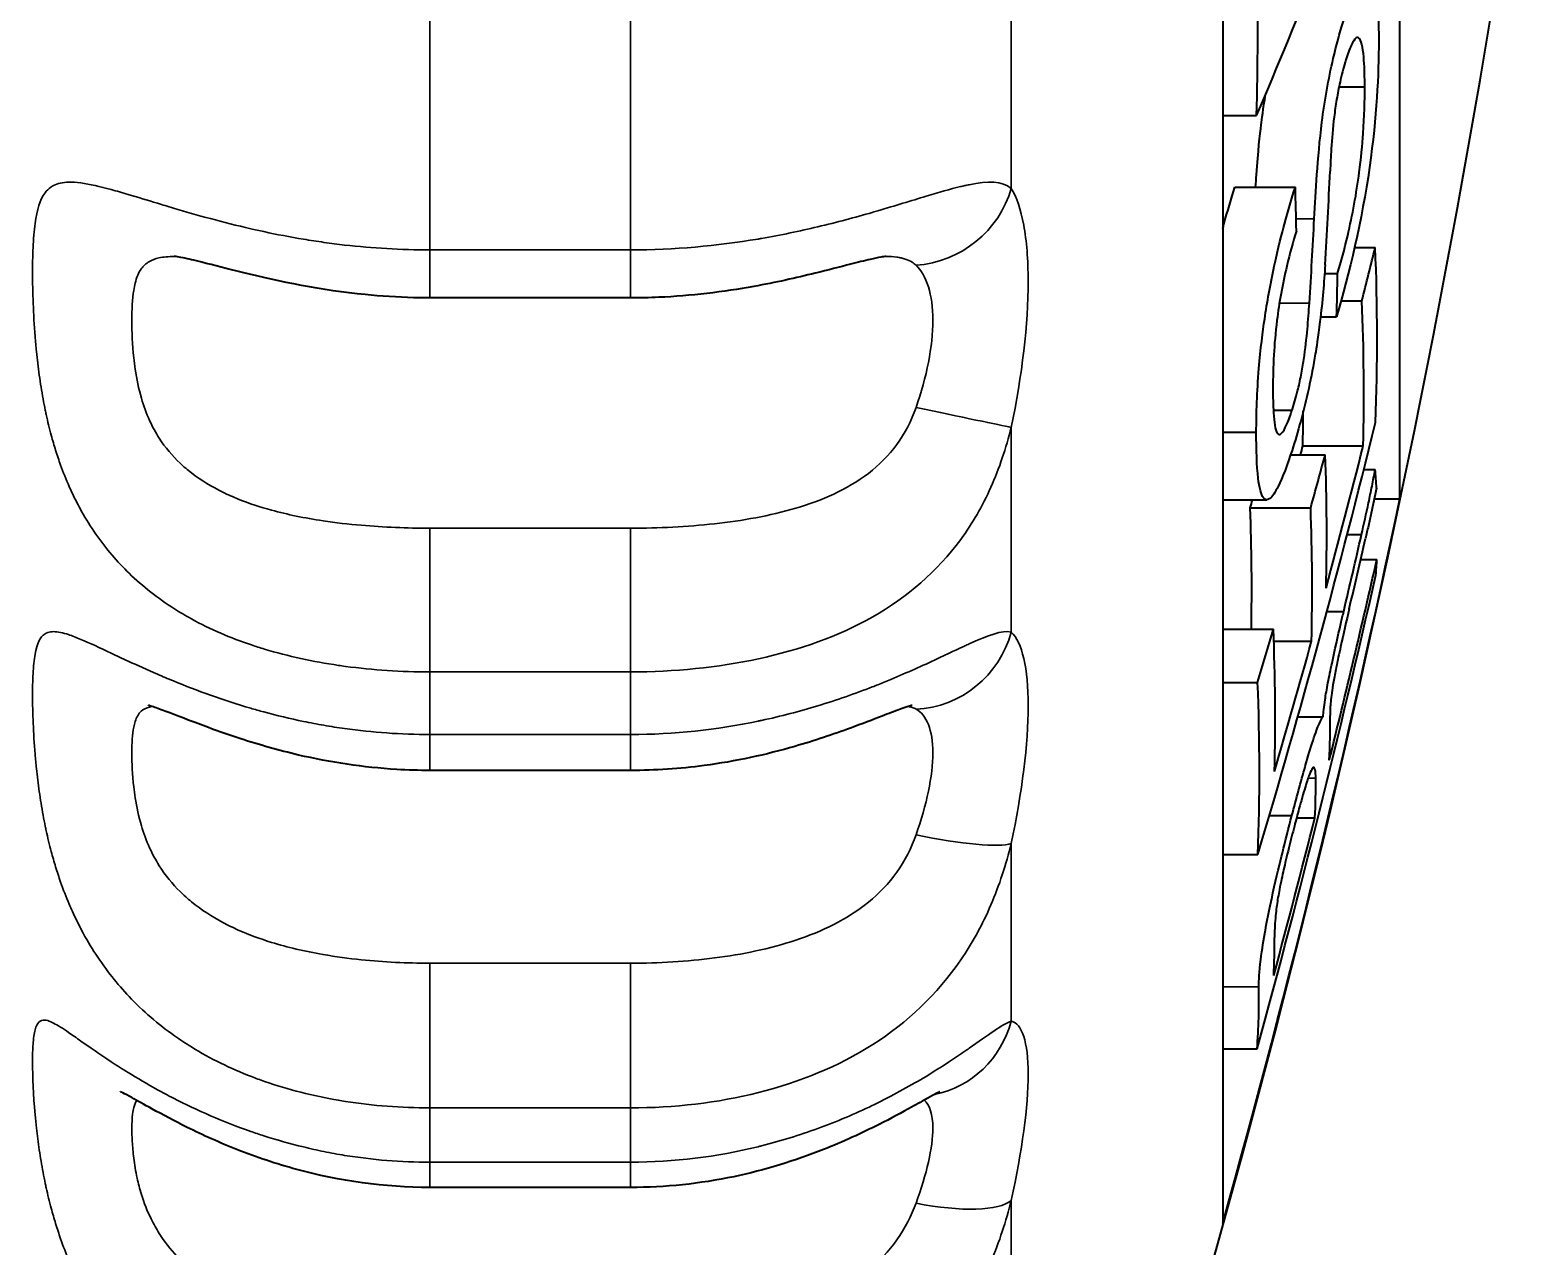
# Model space of a CAD drawing. Header units: millimetres. Extents: x 0 to 3364, y 0 to 2376.
# Drawn here: x 700.01 to 707.39, y 1271.3 to 1277.34 of the extents above; entities that cross this region are included whole.
import ezdxf

# ---------------------------------------------------------------- set-up
doc = ezdxf.new("R2010")
doc.units = ezdxf.units.MM
doc.header["$LTSCALE"] = 4
doc.layers.add('가시적인 것(ISO)', color=3, linetype='Continuous', lineweight=40, true_color=0x00ff00)
doc.layers.add('가시적인 좁은 것(ISO)', color=3, linetype='Continuous', lineweight=35, true_color=0x00ff00)

msp = doc.modelspace()

# ---------------------------------------------------------------- linework, layer by layer
at = {"layer": '가시적인 것(ISO)'}
for p, q in [((706.8087, 1275.0083), (706.8087, 1283.5346)), ((705.929, 1282.561), (705.929, 1271.4112)), ((706.5063, 1277.0527), (706.6342, 1277.0527)), ((705.929, 1276.911), (706.0976, 1276.911)), ((705.9897, 1276.555), (706.2897, 1276.555)), ((703.9485, 1276.3649), (703.9485, 1276.365)), ((706.5836, 1276.2553), (706.6862, 1276.2553)), ((706.4346, 1276.1269), (706.4996, 1276.1269)), ((702.9899, 1276.005), (701.9938, 1276.005)), ((706.5171, 1275.9911), (706.6201, 1275.9911)), ((706.4147, 1275.9107), (706.494, 1275.9107)), ((706.1805, 1275.4483), (706.2733, 1275.4483)), ((705.929, 1275.3388), (706.0957, 1275.3388)), ((706.2663, 1275.2271), (706.438, 1275.2271)), ((706.3265, 1275.2702), (706.6265, 1275.2702)), ((706.6298, 1275.1537), (706.686, 1275.1537)), ((705.929, 1275.0031), (706.1477, 1275.0031)), ((706.6818, 1275.0083), (706.8087, 1275.0083)), ((706.0659, 1274.9629), (706.3659, 1274.9629)), ((706.5469, 1274.8302), (706.618, 1274.8302)), ((706.6141, 1274.7072), (706.6944, 1274.7072)), ((706.4462, 1274.4493), (706.5297, 1274.4493)), ((705.929, 1274.3612), (706.1807, 1274.3612)), ((703.9485, 1274.3088), (703.9485, 1274.3089)), ((706.1829, 1274.301), (706.37, 1274.301)), ((705.929, 1274.0966), (706.1026, 1274.0966)), ((703.9485, 1273.9898), (703.9485, 1273.9899)), ((706.302, 1273.926), (706.4273, 1273.926)), ((702.9899, 1273.6599), (701.9938, 1273.6599)), ((706.1609, 1273.4357), (706.2722, 1273.4357)), ((706.296, 1273.4256), (706.3869, 1273.4256)), ((705.929, 1273.2432), (706.1039, 1273.2432)), ((705.929, 1272.2786), (706.0998, 1272.2786)), ((702.9899, 1271.5902), (701.9938, 1271.5902))]:
    msp.add_line(p, q, dxfattribs=at)
for centre, radius, start, end in [((687.9246, 1286.6988), 12.5, 270, 90), ((651.1246, 1286.6988), 56.9, 341.03715, 351.40872)]:
    msp.add_arc(centre, radius, start, end, dxfattribs=at)
for centre, major_axis, ratio, start_param, end_param in [((651.4246, 1277.6219), (54.6805, 0), 0.783768, 6.266596, 6.301246), ((651.4246, 1285.9876), (56.5927, 0), 0.621036, 6.021973, 6.066039), ((651.4246, 1278.0353), (55.0692, 0), 0.748953, 6.237943, 6.249201), ((651.4246, 1275.9347), (54.8739, 0), 0.630731, 0.011674, 0.017924), ((651.4246, 1277.9844), (54.9985, 0), 0.758355, 6.235093, 6.245142), ((651.4246, 1287.1553), (56.5908, 0), 0.893918, 6.060663, 6.066015), ((651.4246, 1275.7972), (55.271, 0), 0.447904, 6.266626, 6.301693), ((651.4246, 1276.5878), (55.0799, 0), 0.630731, 6.263692, 6.269918), ((651.4246, 1275.5327), (55.205, 0), 0.447865, 6.272568, 6.301726), ((651.1246, 1275.5327), (55.205, 0), 0.447865, 6.272568, 6.279598), ((651.4246, 1286.2891), (56.5926, 0), 0.894098, 6.022412, 6.066028), ((651.1246, 1286.4361), (56.597, 0), 0.894091, 6.059823, 6.060695), ((651.4246, 1287.0963), (56.5931, 0), 0.893918, 6.040984, 6.046361), ((651.4246, 1274.8264), (55.0207, 0), 0.44768, 6.272583, 6.299452), ((651.4246, 1286.4361), (56.597, 0), 0.894091, 6.04639, 6.060695), ((651.4246, 1274.8707), (55.2741, 0), 0.238342, 0.014477, 0.021487), ((651.1246, 1286.6988), (56.9, 0), 0.999188, 6.010942, 6.076084), ((651.1246, 1287.0963), (56.5931, 0), 0.893918, 6.040984, 6.041803), ((651.1246, 1274.5621), (54.9485, 0), 0.44768, 6.275016, 6.299477), ((651.4246, 1274.5621), (54.9485, 0), 0.44768, 6.272572, 6.299477), ((651.4246, 1287.0321), (56.5687, 0), 0.984203, 6.055212, 6.062229), ((651.4246, 1286.9647), (56.582, 0), 0.982498, 6.056355, 6.062783), ((651.4246, 1286.534), (56.5958, 0), 0.971036, 6.047674, 6.066287), ((651.4246, 1274.8709), (55.274, 0), 0.238633, 6.264801, 6.270773), ((651.4246, 1286.4554), (56.5908, 0), 0.971056, 6.022253, 6.066268), ((651.4246, 1287.1488), (56.591, 0), 0.894607, 6.022428, 6.027833), ((651.4246, 1273.9175), (54.765, 0), 0.447886, 6.272481, 6.301273), ((651.4246, 1286.4355), (56.5969, 0), 0.894044, 6.02784, 6.041015), ((651.4246, 1273.6533), (54.6869, 0), 0.447922, 6.266442, 6.301282), ((651.4246, 1273.874), (55.0377, 0), 0.238637, 6.270724, 6.287652), ((651.4246, 1273.5893), (54.9665, 0), 0.238652, 6.270706, 6.285644), ((651.4246, 1286.5349), (56.5958, 0), 0.971097, 6.027633, 6.042338), ((651.4246, 1272.8063), (54.7621, 0), 0.238768, 6.270629, 6.285066), ((651.4246, 1272.5209), (54.6846, 0), 0.238619, 6.264617, 6.288183)]:
    msp.add_ellipse(centre, major_axis=major_axis, ratio=ratio, start_param=start_param, end_param=end_param, dxfattribs=at)
for points, knots in [([(706.5264, 1277.3741), (706.5486, 1277.4458), (706.5714, 1277.5129), (706.5921, 1277.5569), (706.6069, 1277.5884), (706.6208, 1277.6092), (706.6328, 1277.6181), (706.6447, 1277.6269), (706.6551, 1277.6251), (706.6637, 1277.6147), (706.6773, 1277.5981), (706.6868, 1277.5603), (706.693, 1277.511), (706.7006, 1277.4493), (706.7031, 1277.3681), (706.7037, 1277.2827)], [0, 0, 0, 0, 0.202413, 0.202413, 0.202413, 0.345831, 0.345831, 0.345831, 0.487984, 0.487984, 0.487984, 0.715976, 0.715976, 0.715976, 1, 1, 1, 1]), ([(706.3833, 1276.398), (706.3871, 1276.4689), (706.3912, 1276.5413), (706.3967, 1276.6174), (706.4026, 1276.6982), (706.4101, 1276.7851), (706.4216, 1276.8776), (706.4279, 1276.9286), (706.436, 1276.9828), (706.4454, 1277.036), (706.4549, 1277.0893), (706.4661, 1277.1429), (706.4777, 1277.1925), (706.4932, 1277.2585), (706.51, 1277.3189), (706.5264, 1277.3741)], [0, 0, 0, 0, 0.248046, 0.248046, 0.248046, 0.512454, 0.512454, 0.512454, 0.658169, 0.658169, 0.658169, 0.804636, 0.804636, 0.804636, 1, 1, 1, 1]), ([(706.7037, 1277.2827), (706.7029, 1277.1098), (706.6944, 1276.9102), (706.6206, 1276.3939), (706.5567, 1276.1215), (706.494, 1275.9107)], [0, 0, 0, 0, 0.5, 0.5, 1, 1, 1, 1]), ([(706.6342, 1277.0527), (706.6339, 1277.0991), (706.6331, 1277.1444), (706.6303, 1277.1826), (706.6268, 1277.2319), (706.6205, 1277.2744), (706.6089, 1277.2904), (706.6039, 1277.2973), (706.5981, 1277.3004), (706.5909, 1277.2952), (706.5837, 1277.2899), (706.5752, 1277.277), (706.5663, 1277.2571), (706.5581, 1277.2391), (706.5493, 1277.2137), (706.5406, 1277.186), (706.5394, 1277.1822), (706.5382, 1277.1784), (706.537, 1277.1746)], [0, 0, 0, 0, 0.250502, 0.250502, 0.250502, 0.576459, 0.576459, 0.576459, 0.715564, 0.715564, 0.715564, 0.855572, 0.855572, 0.855572, 0.98262, 0.98262, 0.98262, 1, 1, 1, 1]), ([(706.537, 1277.1746), (706.5283, 1277.1449), (706.5193, 1277.1122), (706.5113, 1277.0761), (706.5051, 1277.0484), (706.4994, 1277.0188), (706.4945, 1276.9897), (706.4895, 1276.9606), (706.4855, 1276.9314), (706.4822, 1276.9039), (706.4755, 1276.8469), (706.4712, 1276.7941), (706.468, 1276.745), (706.4656, 1276.7066), (706.4637, 1276.6698), (706.462, 1276.6339)], [0, 0, 0, 0, 0.18745, 0.18745, 0.18745, 0.330069, 0.330069, 0.330069, 0.472985, 0.472985, 0.472985, 0.769294, 0.769294, 0.769294, 1, 1, 1, 1]), ([(706.4996, 1276.1269), (706.5165, 1276.1848), (706.5336, 1276.2468), (706.5494, 1276.3146), (706.5611, 1276.3646), (706.5723, 1276.418), (706.582, 1276.4709), (706.5917, 1276.524), (706.6, 1276.5777), (706.6066, 1276.6279), (706.6157, 1276.6975), (706.6219, 1276.7624), (706.6261, 1276.8215), (706.6323, 1276.9079), (706.634, 1276.9829), (706.6342, 1277.0527)], [0, 0, 0, 0, 0.200766, 0.200766, 0.200766, 0.348127, 0.348127, 0.348127, 0.495668, 0.495668, 0.495668, 0.700597, 0.700597, 0.700597, 1, 1, 1, 1]), ([(706.0925, 1276.555), (706.0938, 1276.5753), (706.0952, 1276.5958), (706.1051, 1276.7328), (706.1138, 1276.8135), (706.1229, 1276.8882), (706.1299, 1276.9447), (706.1416, 1277.0139)], [-0.0786533, -0.0786533, -0.0786533, -0.0786533, -0.0737364, -0.0737364, -0.04635916, -0.04635916, -0.03371939, -0.03371939, -0.03371939, -0.03371939]), ([(705.929, 1276.3476), (705.9313, 1276.3563), (705.9334, 1276.3642), (705.953, 1276.4368), (705.9715, 1276.4972), (705.9897, 1276.555)], [-0.02475638, -0.02475638, -0.02475638, -0.02475638, -0.0223738, -0.0223738, 0, 0, 0, 0]), ([(706.0957, 1275.3388), (706.0962, 1275.4318), (706.0991, 1275.5354), (706.1172, 1275.7543), (706.1279, 1275.8364), (706.1496, 1275.9824), (706.165, 1276.0704), (706.2043, 1276.2537), (706.2238, 1276.3286), (706.253, 1276.4368), (706.2715, 1276.4972), (706.2897, 1276.555)], [-0.0776232, -0.0776232, -0.0776232, -0.0776232, -0.06336897, -0.06336897, -0.05152461, -0.05152461, -0.0368902, -0.0368902, -0.0223738, -0.0223738, 0, 0, 0, 0]), ([(706.2948, 1276.3387), (706.2786, 1276.2846), (706.262, 1276.2262), (706.2471, 1276.1632), (706.2367, 1276.1195), (706.2269, 1276.073), (706.2186, 1276.0274), (706.2104, 1275.9819), (706.2035, 1275.9362), (706.1982, 1275.8938), (706.1905, 1275.8317), (706.1857, 1275.7742), (706.1828, 1275.7225), (706.1794, 1275.6623), (706.1785, 1275.6086), (706.1782, 1275.5579)], [0, 0, 0, 0, 0.218417, 0.218417, 0.218417, 0.369537, 0.369537, 0.369537, 0.520714, 0.520714, 0.520714, 0.742556, 0.742556, 0.742556, 1, 1, 1, 1]), ([(701.9938, 1276.005), (701.967, 1276.005), (701.9401, 1276.0054), (701.8327, 1276.0082), (701.7521, 1276.0134), (701.46, 1276.0423), (701.2478, 1276.0854), (700.991, 1276.149), (700.921, 1276.1675), (700.8258, 1276.1912), (700.7935, 1276.1988), (700.7545, 1276.2067), (700.7425, 1276.2087), (700.7297, 1276.2106), (700.7263, 1276.2109), (700.725, 1276.211), (700.7249, 1276.211), (700.7249, 1276.211)], [0, 0, 0, 0, 0.0080557, 0.0080557, 0.0322622, 0.0322622, 0.0968869, 0.0968869, 0.1227237, 0.1227237, 0.1380632, 0.1380632, 0.1469367, 0.1469367, 0.153024, 0.153024, 0.154444, 0.154444, 0.154444, 0.154444]), ([(704.2592, 1276.211), (704.2592, 1276.211), (704.2579, 1276.2109), (704.2511, 1276.2102), (704.2427, 1276.209), (704.218, 1276.2045), (704.2, 1276.2008), (704.1509, 1276.1895), (704.1175, 1276.1812), (704.0283, 1276.1585), (703.9688, 1276.143), (703.8112, 1276.1043), (703.7079, 1276.081), (703.45, 1276.0343), (703.2899, 1276.015), (703.0832, 1276.0061), (703.0366, 1276.005), (702.9899, 1276.005)], [0.0051024, 0.0051024, 0.0051024, 0.0051024, 0.0093424, 0.0093424, 0.0174287, 0.0174287, 0.027829, 0.027829, 0.0422765, 0.0422765, 0.0639558, 0.0639558, 0.0974567, 0.0974567, 0.1456097, 0.1456097, 0.159603, 0.159603, 0.159603, 0.159603]), ([(706.4375, 1276.1699), (706.4318, 1276.0829), (706.4244, 1275.99), (706.4024, 1275.8102), (706.3932, 1275.7533), (706.3795, 1275.6703), (706.3684, 1275.6129), (706.3435, 1275.5001), (706.3301, 1275.4456), (706.3023, 1275.3423), (706.2878, 1275.2932), (706.2735, 1275.2484)], [-0.07167374, -0.07167374, -0.07167374, -0.07167374, -0.06077608, -0.06077608, -0.05239697, -0.05239697, -0.03480988, -0.03480988, -0.01748732, -0.01748732, 0, 0, 0, 0]), ([(706.2733, 1275.4483), (706.2826, 1275.4778), (706.2921, 1275.5088), (706.3009, 1275.5437), (706.3072, 1275.5685), (706.3132, 1275.5953), (706.3184, 1275.6217), (706.3235, 1275.6481), (706.328, 1275.6746), (706.3317, 1275.6997), (706.3397, 1275.7534), (706.3451, 1275.8034), (706.3494, 1275.8504), (706.3535, 1275.8949), (706.3568, 1275.9377), (706.3595, 1275.9793)], [0, 0, 0, 0, 0.186191, 0.186191, 0.186191, 0.318699, 0.318699, 0.318699, 0.450576, 0.450576, 0.450576, 0.73333, 0.73333, 0.73333, 1, 1, 1, 1]), ([(706.1782, 1275.5579), (706.1784, 1275.5141), (706.179, 1275.4719), (706.1812, 1275.4353), (706.184, 1275.3891), (706.1892, 1275.3501), (706.1995, 1275.3341), (706.204, 1275.3272), (706.2095, 1275.3246), (706.2162, 1275.3287), (706.223, 1275.3328), (706.2311, 1275.3438), (706.2399, 1275.3616), (706.2478, 1275.3775), (706.2563, 1275.3987), (706.2648, 1275.4233), (706.2676, 1275.4314), (706.2705, 1275.4398), (706.2733, 1275.4483)], [0, 0, 0, 0, 0.248226, 0.248226, 0.248226, 0.564826, 0.564826, 0.564826, 0.700629, 0.700629, 0.700629, 0.838179, 0.838179, 0.838179, 0.960406, 0.960406, 0.960406, 1, 1, 1, 1]), ([(706.2735, 1275.2484), (706.2501, 1275.1785), (706.226, 1275.113), (706.2045, 1275.0698), (706.1891, 1275.0389), (706.1747, 1275.018), (706.1626, 1275.0089), (706.1504, 1274.9999), (706.1402, 1275.0017), (706.1319, 1275.0121), (706.1192, 1275.0281), (706.1108, 1275.0643), (706.1052, 1275.1104), (706.0979, 1275.1712), (706.0962, 1275.2529), (706.0957, 1275.3388)], [0, 0, 0, 0, 0.202025, 0.202025, 0.202025, 0.345659, 0.345659, 0.345659, 0.488295, 0.488295, 0.488295, 0.708883, 0.708883, 0.708883, 1, 1, 1, 1]), ([(706.618, 1274.8302), (706.6299, 1274.8825), (706.6417, 1274.9352), (706.6531, 1274.9883), (706.659, 1275.0157), (706.6647, 1275.0433), (706.6702, 1275.0705), (706.6758, 1275.0988), (706.6809, 1275.1264), (706.686, 1275.1537)], [0, 0, 0, 0, 0.48675, 0.48675, 0.48675, 0.738353, 0.738353, 0.738353, 1, 1, 1, 1]), ([(706.693, 1275.0614), (706.6843, 1275.0197), (706.6753, 1274.9778), (706.6661, 1274.9365), (706.6615, 1274.9155), (706.6568, 1274.8945), (706.6521, 1274.8737), (706.6474, 1274.8528), (706.6426, 1274.8319), (706.6379, 1274.8111)], [0, 0, 0, 0, 0.49615, 0.49615, 0.49615, 0.747934, 0.747934, 0.747934, 1, 1, 1, 1]), ([(706.5572, 1274.4627), (706.5427, 1274.4), (706.528, 1274.3363), (706.5141, 1274.2732), (706.5065, 1274.2386), (706.499, 1274.2038), (706.4923, 1274.1709), (706.4871, 1274.1455), (706.4824, 1274.1209), (706.4787, 1274.0996), (706.4749, 1274.0784), (706.4722, 1274.0601), (706.47, 1274.0444), (706.4656, 1274.0116), (706.4636, 1273.9879), (706.4625, 1273.9688), (706.4618, 1273.9545), (706.4618, 1273.9433), (706.4618, 1273.9327)], [0, 0, 0, 0, 0.255342, 0.255342, 0.255342, 0.394707, 0.394707, 0.394707, 0.502416, 0.502416, 0.502416, 0.60985, 0.60985, 0.60985, 0.834131, 0.834131, 0.834131, 1, 1, 1, 1]), ([(706.4273, 1273.926), (706.429, 1273.948), (706.4316, 1273.9746), (706.4371, 1274.0113), (706.4408, 1274.0352), (706.4456, 1274.0633), (706.4514, 1274.0941), (706.4573, 1274.125), (706.4643, 1274.159), (706.4716, 1274.1932), (706.4854, 1274.2578), (706.5006, 1274.3245), (706.5157, 1274.3894), (706.5203, 1274.4094), (706.525, 1274.4294), (706.5297, 1274.4493)], [0, 0, 0, 0, 0.256525, 0.256525, 0.256525, 0.422689, 0.422689, 0.422689, 0.588646, 0.588646, 0.588646, 0.903433, 0.903433, 0.903433, 1, 1, 1, 1]), ([(701.9938, 1273.6599), (701.9389, 1273.6599), (701.884, 1273.6616), (701.664, 1273.675), (701.499, 1273.7003), (701.2433, 1273.7596), (701.1464, 1273.7873), (700.975, 1273.8432), (700.8982, 1273.871), (700.7771, 1273.917), (700.7287, 1273.9359), (700.6623, 1273.961), (700.6392, 1273.9694), (700.6124, 1273.9785), (700.6045, 1273.9809), (700.5971, 1273.983), (700.5962, 1273.9832), (700.5955, 1273.9834)], [0, 0, 0, 0, 0.0164668, 0.0164668, 0.0662079, 0.0662079, 0.0977163, 0.0977163, 0.1252639, 0.1252639, 0.1457416, 0.1457416, 0.158827, 0.158827, 0.1666894, 0.1666894, 0.1715139, 0.1715139, 0.1715139, 0.1715139]), ([(704.3869, 1273.983), (704.3868, 1273.983), (704.3866, 1273.983), (704.3836, 1273.9822), (704.377, 1273.9803), (704.3562, 1273.9734), (704.3418, 1273.9684), (704.3007, 1273.9533), (704.2712, 1273.942), (704.1918, 1273.9114), (704.1384, 1273.8908), (703.9964, 1273.8389), (703.9028, 1273.8073), (703.6629, 1273.7383), (703.5101, 1273.7046), (703.2351, 1273.6682), (703.1122, 1273.6599), (702.9899, 1273.6599)], [0.0161857, 0.0161857, 0.0161857, 0.0161857, 0.0185552, 0.0185552, 0.026992, 0.026992, 0.0362914, 0.0362914, 0.0504293, 0.0504293, 0.0714124, 0.0714124, 0.103455, 0.103455, 0.1506642, 0.1506642, 0.1873596, 0.1873596, 0.1873596, 0.1873596]), ([(706.2722, 1273.4357), (706.2945, 1273.5202), (706.3171, 1273.6046), (706.3384, 1273.6792), (706.3522, 1273.7277), (706.3656, 1273.7721), (706.3776, 1273.8086), (706.3896, 1273.8453), (706.4002, 1273.874), (706.4088, 1273.8933), (706.4163, 1273.9104), (706.4223, 1273.92), (706.4273, 1273.926)], [0, 0, 0, 0, 0.347258, 0.347258, 0.347258, 0.572711, 0.572711, 0.572711, 0.799574, 0.799574, 0.799574, 1, 1, 1, 1]), ([(706.391, 1273.6215), (706.3907, 1273.6385), (706.3899, 1273.6539), (706.3874, 1273.6637), (706.385, 1273.6735), (706.3814, 1273.6792), (706.374, 1273.6693), (706.3703, 1273.6643), (706.3657, 1273.6553), (706.3596, 1273.6396), (706.3535, 1273.624), (706.3461, 1273.6018), (706.338, 1273.5752), (706.3285, 1273.5442), (706.3181, 1273.5075), (706.3077, 1273.4693), (706.3002, 1273.4417), (706.2926, 1273.4128), (706.2849, 1273.3837)], [0, 0, 0, 0, 0.0002198621, 0.0002198621, 0.0002198621, 0.0004417674, 0.0004417674, 0.0004417674, 0.0005522092, 0.0005522092, 0.0005522092, 0.0006626511, 0.0006626511, 0.0006626511, 0.0007914042, 0.0007914042, 0.0007914042, 0.0008835348, 0.0008835348, 0.0008835348, 0.0008835348]), ([(706.1086, 1272.5861), (706.1085, 1272.6181), (706.1102, 1272.6589), (706.1243, 1272.7719), (706.1329, 1272.8235), (706.153, 1272.9333), (706.1666, 1272.9981), (706.1963, 1273.1322), (706.2143, 1273.2064), (706.2404, 1273.3126), (706.2564, 1273.3748), (706.2722, 1273.4357)], [-0.0552732, -0.0552732, -0.0552732, -0.0552732, -0.0479391, -0.0479391, -0.04196655, -0.04196655, -0.0328161, -0.0328161, -0.01930284, -0.01930284, 0, 0, 0, 0]), ([(706.2849, 1273.3837), (706.2758, 1273.3484), (706.2665, 1273.3121), (706.2464, 1273.2314), (706.2382, 1273.1967), (706.2248, 1273.138), (706.2176, 1273.1048), (706.2054, 1273.0415), (706.2011, 1273.0158), (706.1946, 1272.9683), (706.1906, 1272.9359), (706.1867, 1272.8728), (706.1867, 1272.8516), (706.1867, 1272.8309)], [-0.2393427, -0.2393427, -0.2393427, -0.2393427, -0.19801, -0.19801, -0.1472717, -0.1472717, -0.0968425, -0.0968425, -0.0562666, -0.0562666, -0.0249882, -0.0249882, 0, 0, 0, 0]), ([(701.9938, 1271.5902), (701.7704, 1271.5903), (701.5439, 1271.6227), (701.2314, 1271.7073), (701.1325, 1271.7406), (700.951, 1271.8122), (700.8669, 1271.8502), (700.7261, 1271.9198), (700.6666, 1271.9516), (700.5763, 1272.0013), (700.5417, 1272.0208), (700.4959, 1272.0461), (700.4804, 1272.0544), (700.4637, 1272.063), (700.4593, 1272.0651), (700.4577, 1272.0658), (700.4576, 1272.0659), (700.4576, 1272.0659)], [0, 0, 0, 0, 0.0670221, 0.0670221, 0.0991921, 0.0991921, 0.1291875, 0.1291875, 0.1536774, 0.1536774, 0.1713626, 0.1713626, 0.182782, 0.182782, 0.189911, 0.189911, 0.1913664, 0.1913664, 0.1913664, 0.1913664]), ([(704.5254, 1272.0653), (704.5252, 1272.0652), (704.5249, 1272.0651), (704.5214, 1272.0635), (704.5155, 1272.0606), (704.4968, 1272.0509), (704.4822, 1272.043), (704.4415, 1272.0205), (704.4141, 1272.0051), (704.3365, 1271.9621), (704.2817, 1271.9325), (704.1387, 1271.8602), (704.0452, 1271.8172), (703.8076, 1271.7234), (703.6565, 1271.6763), (703.3355, 1271.6089), (703.162, 1271.5902), (702.9899, 1271.5902)], [0.0266153, 0.0266153, 0.0266153, 0.0266153, 0.0294363, 0.0294363, 0.0373218, 0.0373218, 0.0480611, 0.0480611, 0.0623491, 0.0623491, 0.0853746, 0.0853746, 0.1188953, 0.1188953, 0.1668009, 0.1668009, 0.2184199, 0.2184199, 0.2184199, 0.2184199])]:
    msp.add_open_spline(points, degree=3, knots=knots, dxfattribs=at)
msp.add_open_spline([(704.3678, 1271.4231), (704.3678, 1271.4231), (704.3678, 1271.4231), (704.3678, 1271.4231)], degree=3, dxfattribs=at)
at = {"layer": '가시적인 좁은 것(ISO)'}
for p, q in [((704.8794, 1276.5488), (704.8794, 1280.9585)), ((701.9938, 1276.2436), (701.9938, 1280.0673)), ((702.9899, 1276.2436), (702.9899, 1280.0673)), ((706.2936, 1276.398), (706.3833, 1276.398)), ((701.9938, 1276.2436), (702.9899, 1276.2436)), ((701.9938, 1276.2436), (701.9938, 1276.005)), ((702.9899, 1276.2436), (702.9899, 1276.005)), ((706.2104, 1275.9793), (706.3595, 1275.9793)), ((704.8794, 1274.3466), (704.8794, 1275.3624)), ((701.9938, 1274.8622), (702.9899, 1274.8622)), ((701.9938, 1274.1492), (701.9938, 1274.8622)), ((702.9899, 1274.8622), (702.9899, 1274.1492)), ((701.9938, 1273.8384), (701.9938, 1274.1492)), ((702.9899, 1274.1492), (701.9938, 1274.1492)), ((702.9899, 1273.8384), (702.9899, 1274.1492)), ((701.9938, 1273.8384), (702.9899, 1273.8384)), ((701.9938, 1273.6599), (701.9938, 1273.8384)), ((702.9899, 1273.8384), (702.9899, 1273.6599)), ((706.353, 1273.6215), (706.391, 1273.6215)), ((704.8794, 1272.4158), (704.8794, 1273.297)), ((701.9938, 1272.7034), (702.9899, 1272.7034)), ((701.9938, 1272.7034), (701.9938, 1271.9853)), ((702.9899, 1272.7034), (702.9899, 1271.9853)), ((705.929, 1272.5861), (706.1086, 1272.5861)), ((701.9938, 1271.7157), (701.9938, 1271.9853)), ((702.9899, 1271.9853), (701.9938, 1271.9853)), ((702.9899, 1271.7157), (702.9899, 1271.9853)), ((701.9938, 1271.7157), (702.9899, 1271.7157)), ((701.9938, 1271.7157), (701.9938, 1271.5902)), ((702.9899, 1271.7157), (702.9899, 1271.5902)), ((704.8794, 1270.7988), (704.8794, 1271.5259))]:
    msp.add_line(p, q, dxfattribs=at)
for centre, major_axis, ratio, start_param, end_param in [((704.407, 1276.638), (-0.4239, -0.2652), 0.921426, 1.047753, 2.354935), ((704.407, 1275.462), (0.4893, -0.1031), 0.000885, 4.712575, 6.019757), ((704.407, 1274.4552), (0.3385, 0.368), 0.95999, 3.905554, 5.212736), ((704.5917, 1273.3358), (-0.2502, -1.0316), 0.266466, 2.308752, 2.995004), ((704.6057, 1273.2399), (-0.2583, -1.0817), 0.228727, 1.678015, 2.378081), ((704.407, 1273.4147), (0.489, -0.1042), 0.14551, 4.743374, 6.050555), ((704.407, 1272.5413), (-0.108, -0.4882), 0.977465, 0.409562, 1.529702), ((704.407, 1271.6592), (0.4883, -0.1076), 0.286939, 4.775525, 6.082707)]:
    msp.add_ellipse(centre, major_axis=major_axis, ratio=ratio, start_param=start_param, end_param=end_param, dxfattribs=at)
for points, knots in [([(701.9938, 1274.1492), (701.8516, 1274.1492), (701.7119, 1274.1582), (701.5746, 1274.1766), (701.563, 1274.1782), (701.5514, 1274.1798), (701.5399, 1274.1815), (701.4145, 1274.1998), (701.2903, 1274.2266), (701.1729, 1274.2621), (701.1512, 1274.2686), (701.1297, 1274.2755), (701.1085, 1274.2826), (701.0042, 1274.3178), (700.9045, 1274.3604), (700.8101, 1274.4124), (700.7816, 1274.4281), (700.7536, 1274.4446), (700.7261, 1274.4621), (700.6443, 1274.514), (700.5693, 1274.5725), (700.5008, 1274.6389), (700.4716, 1274.6673), (700.4436, 1274.6971), (700.4167, 1274.7285), (700.3594, 1274.7954), (700.3091, 1274.8679), (700.2654, 1274.9458), (700.2493, 1274.9744), (700.2341, 1275.004), (700.2197, 1275.0343), (700.2142, 1275.046), (700.2088, 1275.0578), (700.2035, 1275.0698), (700.1882, 1275.1041), (700.1741, 1275.1393), (700.1611, 1275.1752), (700.1523, 1275.1994), (700.1441, 1275.224), (700.1363, 1275.2487), (700.1285, 1275.2735), (700.1213, 1275.2985), (700.1145, 1275.3237), (700.1054, 1275.3573), (700.0971, 1275.3914), (700.0896, 1275.4259), (700.088, 1275.4332), (700.0865, 1275.4405), (700.085, 1275.4478), (700.0811, 1275.4665), (700.0775, 1275.4852), (700.074, 1275.504), (700.0669, 1275.5432), (700.0606, 1275.5826), (700.0552, 1275.6219), (700.0524, 1275.6416), (700.0499, 1275.6612), (700.0476, 1275.6808), (700.0453, 1275.7003), (700.0432, 1275.7198), (700.0413, 1275.7392), (700.0388, 1275.7642), (700.0365, 1275.7892), (700.0346, 1275.8139), (700.0257, 1275.9255), (700.0219, 1276.0339), (700.0218, 1276.1292), (700.0218, 1276.1583), (700.0221, 1276.1865), (700.0228, 1276.2133), (700.0231, 1276.2267), (700.0236, 1276.2398), (700.0241, 1276.2525), (700.0261, 1276.2983), (700.0294, 1276.3389), (700.0341, 1276.3745), (700.0434, 1276.4432), (700.0591, 1276.4943), (700.0836, 1276.5269), (700.0921, 1276.5382), (700.1017, 1276.5474), (700.1125, 1276.5548), (700.117, 1276.5579), (700.1216, 1276.5607), (700.1265, 1276.5632), (700.1472, 1276.5736), (700.1717, 1276.5789), (700.2003, 1276.5796), (700.2192, 1276.5801), (700.2397, 1276.5787), (700.2619, 1276.5758), (700.3052, 1276.57), (700.3553, 1276.5584), (700.4121, 1276.5429), (700.4388, 1276.5355), (700.4669, 1276.5274), (700.4961, 1276.5188), (700.5417, 1276.5053), (700.5904, 1276.4903), (700.6418, 1276.4747), (700.6674, 1276.4669), (700.6938, 1276.459), (700.7209, 1276.4509), (700.8387, 1276.4159), (700.9667, 1276.3801), (701.1045, 1276.3485), (701.1261, 1276.3435), (701.1479, 1276.3387), (701.1699, 1276.334), (701.2344, 1276.3202), (701.3002, 1276.3075), (701.367, 1276.2964), (701.4004, 1276.2908), (701.4341, 1276.2856), (701.4681, 1276.2808), (701.5021, 1276.276), (701.5364, 1276.2717), (701.5709, 1276.2677), (701.64, 1276.2599), (701.7101, 1276.2538), (701.7808, 1276.2498), (701.8515, 1276.2457), (701.9226, 1276.2436), (701.9938, 1276.2436)], [0, 0, 0, 0, 0.000420749, 0.000420749, 0.000420749, 0.000456315, 0.000456315, 0.000456315, 0.000841498, 0.000841498, 0.000841498, 0.000912616, 0.000912616, 0.000912616, 0.001262247, 0.001262247, 0.001262247, 0.001368007, 0.001368007, 0.001368007, 0.001682996, 0.001682996, 0.001682996, 0.001817418, 0.001817418, 0.001817418, 0.002103745, 0.002103745, 0.002103745, 0.002208932, 0.002208932, 0.002208932, 0.002249619, 0.002249619, 0.002249619, 0.002366713, 0.002366713, 0.002366713, 0.002445604, 0.002445604, 0.002445604, 0.002524494, 0.002524494, 0.002524494, 0.002629681, 0.002629681, 0.002629681, 0.002651956, 0.002651956, 0.002651956, 0.002708572, 0.002708572, 0.002708572, 0.002826907, 0.002826907, 0.002826907, 0.002886075, 0.002886075, 0.002886075, 0.002945243, 0.002945243, 0.002945243, 0.003021559, 0.003021559, 0.003021559, 0.003365992, 0.003365992, 0.003365992, 0.003471179, 0.003471179, 0.003471179, 0.003523773, 0.003523773, 0.003523773, 0.003713713, 0.003713713, 0.003713713, 0.004080236, 0.004080236, 0.004080236, 0.00420749, 0.00420749, 0.00420749, 0.004260084, 0.004260084, 0.004260084, 0.004482243, 0.004482243, 0.004482243, 0.004628239, 0.004628239, 0.004628239, 0.004914142, 0.004914142, 0.004914142, 0.005048988, 0.005048988, 0.005048988, 0.005259363, 0.005259363, 0.005259363, 0.005364122, 0.005364122, 0.005364122, 0.005819028, 0.005819028, 0.005819028, 0.005890486, 0.005890486, 0.005890486, 0.006100861, 0.006100861, 0.006100861, 0.006206048, 0.006206048, 0.006206048, 0.006311235, 0.006311235, 0.006311235, 0.00652161, 0.00652161, 0.00652161, 0.006731984, 0.006731984, 0.006731984, 0.006731984]), ([(702.9899, 1276.2436), (703.2067, 1276.2436), (703.4177, 1276.263), (703.6228, 1276.2974), (703.6285, 1276.2984), (703.6341, 1276.2994), (703.6397, 1276.3003), (703.7365, 1276.317), (703.8294, 1276.3365), (703.9189, 1276.3578), (704.0135, 1276.3803), (704.104, 1276.4047), (704.1899, 1276.4295), (704.1991, 1276.4322), (704.2083, 1276.4348), (704.2174, 1276.4375), (704.304, 1276.4628), (704.3839, 1276.4876), (704.4566, 1276.5095), (704.5189, 1276.5282), (704.5768, 1276.545), (704.6279, 1276.5574), (704.6352, 1276.5592), (704.6424, 1276.5609), (704.6494, 1276.5624), (704.6564, 1276.564), (704.6633, 1276.5655), (704.6701, 1276.5669), (704.7647, 1276.5862), (704.8344, 1276.586), (704.8794, 1276.5488)], [0, 0, 0, 0, 0.000641191, 0.000641191, 0.000641191, 0.00065882, 0.00065882, 0.00065882, 0.000961786, 0.000961786, 0.000961786, 0.001282382, 0.001282382, 0.001282382, 0.001316763, 0.001316763, 0.001316763, 0.001643352, 0.001643352, 0.001643352, 0.001923573, 0.001923573, 0.001923573, 0.001963585, 0.001963585, 0.001963585, 0.002003722, 0.002003722, 0.002003722, 0.002564764, 0.002564764, 0.002564764, 0.002564764]), ([(704.8794, 1276.5488), (704.9064, 1276.5056), (704.9271, 1276.4449), (704.9415, 1276.3665), (704.9559, 1276.2882), (704.9634, 1276.1953), (704.9634, 1276.0888), (704.9635, 1275.8759), (704.9334, 1275.6188), (704.8794, 1275.3624)], [0, 0, 0, 0, 0.000387646, 0.000387646, 0.000387646, 0.000775291, 0.000775291, 0.000775291, 0.001550582, 0.001550582, 0.001550582, 0.001550582]), ([(700.7262, 1276.2109), (700.6976, 1276.2107), (700.6715, 1276.2085), (700.6487, 1276.2033), (700.6312, 1276.1993), (700.6156, 1276.1936), (700.602, 1276.1858), (700.5856, 1276.1765), (700.5721, 1276.1643), (700.5612, 1276.1491), (700.5476, 1276.1302), (700.538, 1276.1064), (700.5312, 1276.0788), (700.5284, 1276.0674), (700.526, 1276.0554), (700.5241, 1276.0427), (700.5174, 1275.9997), (700.5148, 1275.9483), (700.5148, 1275.892), (700.5149, 1275.8357), (700.5175, 1275.7731), (700.5244, 1275.7083), (700.5264, 1275.6894), (700.5287, 1275.6703), (700.5316, 1275.6511), (700.5385, 1275.6036), (700.5483, 1275.555), (700.5621, 1275.5072), (700.5731, 1275.4693), (700.5867, 1275.432), (700.603, 1275.3963), (700.617, 1275.3658), (700.633, 1275.3364), (700.651, 1275.3085), (700.6807, 1275.2625), (700.7156, 1275.2211), (700.7546, 1275.1844), (700.7725, 1275.1674), (700.7913, 1275.1514), (700.811, 1275.1363), (700.8597, 1275.0987), (700.9117, 1275.0676), (700.9663, 1275.0409), (700.9913, 1275.0287), (701.0169, 1275.0174), (701.043, 1275.0068), (701.0969, 1274.9851), (701.152, 1274.9671), (701.2081, 1274.9518), (701.2482, 1274.9408), (701.2888, 1274.9312), (701.3298, 1274.9227), (701.3738, 1274.9135), (701.4186, 1274.9057), (701.4636, 1274.8989), (701.5263, 1274.8895), (701.5899, 1274.8821), (701.6533, 1274.8766), (701.7662, 1274.8667), (701.8794, 1274.8622), (701.9938, 1274.8622)], [0.001379531, 0.001379531, 0.001379531, 0.001379531, 0.001509309, 0.001509309, 0.001509309, 0.001608707, 0.001608707, 0.001608707, 0.001728427, 0.001728427, 0.001728427, 0.001876825, 0.001876825, 0.001876825, 0.001937842, 0.001937842, 0.001937842, 0.002144943, 0.002144943, 0.002144943, 0.002352493, 0.002352493, 0.002352493, 0.002413061, 0.002413061, 0.002413061, 0.002562512, 0.002562512, 0.002562512, 0.002681179, 0.002681179, 0.002681179, 0.002782454, 0.002782454, 0.002782454, 0.002949297, 0.002949297, 0.002949297, 0.003026246, 0.003026246, 0.003026246, 0.003217414, 0.003217414, 0.003217414, 0.003304937, 0.003304937, 0.003304937, 0.003485532, 0.003485532, 0.003485532, 0.00361485, 0.00361485, 0.00361485, 0.00375365, 0.00375365, 0.00375365, 0.003946637, 0.003946637, 0.003946637, 0.004289886, 0.004289886, 0.004289886, 0.004289886]), ([(704.407, 1276.1671), (704.4013, 1276.1727), (704.3949, 1276.1776), (704.388, 1276.182), (704.3777, 1276.1886), (704.3661, 1276.1939), (704.3533, 1276.1981), (704.3469, 1276.2002), (704.3402, 1276.202), (704.3332, 1276.2035), (704.3297, 1276.2043), (704.3262, 1276.205), (704.3226, 1276.2056), (704.3189, 1276.2063), (704.3152, 1276.2068), (704.3115, 1276.2074), (704.2948, 1276.2096), (704.2767, 1276.2107), (704.2575, 1276.2109)], [0.0026102224, 0.0026102224, 0.0026102224, 0.0026102224, 0.0026627119, 0.0026627119, 0.0026627119, 0.0027414461, 0.0027414461, 0.0027414461, 0.0027808132, 0.0027808132, 0.0027808132, 0.0028004968, 0.0028004968, 0.0028004968, 0.0028201803, 0.0028201803, 0.0028201803, 0.0029075975, 0.0029075975, 0.0029075975, 0.0029075975]), ([(704.407, 1275.4616), (704.4594, 1275.6107), (704.4904, 1275.7652), (704.4903, 1275.8936), (704.4902, 1276.022), (704.4594, 1276.117), (704.407, 1276.1671)], [0, 0, 0, 0, 0.0004694766, 0.0004694766, 0.0004694766, 0.0009391665, 0.0009391665, 0.0009391665, 0.0009391665]), ([(702.9899, 1274.8622), (703.1298, 1274.8622), (703.2697, 1274.8689), (703.407, 1274.8842), (703.5442, 1274.8994), (703.6802, 1274.9231), (703.8097, 1274.9615), (703.9392, 1274.9998), (704.0637, 1275.0529), (704.1704, 1275.1344), (704.2237, 1275.1752), (704.2717, 1275.223), (704.3117, 1275.2778), (704.3517, 1275.3327), (704.384, 1275.3961), (704.407, 1275.4616)], [0, 0, 0, 0, 0.000419288, 0.000419288, 0.000419288, 0.000838576, 0.000838576, 0.000838576, 0.001257865, 0.001257865, 0.001257865, 0.001467509, 0.001467509, 0.001467509, 0.001677153, 0.001677153, 0.001677153, 0.001677153]), ([(704.8794, 1275.3624), (704.8538, 1275.2598), (704.8203, 1275.1593), (704.7368, 1274.9723), (704.6872, 1274.8862), (704.5122, 1274.6473), (704.363, 1274.5197), (704.0211, 1274.3256), (703.8274, 1274.2578), (703.4216, 1274.1702), (703.2063, 1274.1492), (702.9899, 1274.1492)], [0.004174723, 0.004174723, 0.004174723, 0.004174723, 0.004494381, 0.004494381, 0.004814039, 0.004814039, 0.005453354, 0.005453354, 0.006092669, 0.006092669, 0.006731984, 0.006731984, 0.006731984, 0.006731984]), ([(701.9938, 1271.9853), (701.8516, 1271.9853), (701.7119, 1271.996), (701.5746, 1272.0175), (701.563, 1272.0194), (701.5514, 1272.0213), (701.5399, 1272.0233), (701.4145, 1272.0447), (701.2903, 1272.076), (701.1729, 1272.1169), (701.1512, 1272.1245), (701.1297, 1272.1323), (701.1085, 1272.1405), (701.0042, 1272.1809), (700.9045, 1272.2295), (700.8101, 1272.2878), (700.7816, 1272.3055), (700.7536, 1272.324), (700.7261, 1272.3434), (700.6443, 1272.4013), (700.5693, 1272.466), (700.5008, 1272.5383), (700.4716, 1272.5692), (700.4436, 1272.6016), (700.4167, 1272.6355), (700.3594, 1272.7077), (700.3091, 1272.785), (700.2654, 1272.8671), (700.2493, 1272.8973), (700.2341, 1272.9283), (700.2197, 1272.9599), (700.2142, 1272.9722), (700.2088, 1272.9845), (700.2035, 1272.9969), (700.1882, 1273.0327), (700.1741, 1273.0691), (700.1611, 1273.1061), (700.1523, 1273.131), (700.1441, 1273.1562), (700.1363, 1273.1815), (700.1285, 1273.2068), (700.1213, 1273.2322), (700.1145, 1273.2577), (700.1054, 1273.2918), (700.0971, 1273.3262), (700.0896, 1273.3608), (700.088, 1273.3681), (700.0865, 1273.3754), (700.085, 1273.3827), (700.0811, 1273.4014), (700.0775, 1273.42), (700.074, 1273.4387), (700.0669, 1273.4776), (700.0606, 1273.5165), (700.0552, 1273.555), (700.0524, 1273.5743), (700.0499, 1273.5934), (700.0476, 1273.6124), (700.0453, 1273.6314), (700.0432, 1273.6502), (700.0413, 1273.6689), (700.0388, 1273.693), (700.0365, 1273.7169), (700.0346, 1273.7404), (700.0257, 1273.8466), (700.0219, 1273.9467), (700.0218, 1274.0311), (700.0218, 1274.0569), (700.0221, 1274.0815), (700.0228, 1274.1045), (700.0231, 1274.116), (700.0236, 1274.1271), (700.0241, 1274.1378), (700.0261, 1274.1765), (700.0294, 1274.2094), (700.0341, 1274.2368), (700.0434, 1274.2898), (700.0591, 1274.3231), (700.0836, 1274.3382), (700.0921, 1274.3434), (700.1017, 1274.3466), (700.1125, 1274.348), (700.117, 1274.3486), (700.1216, 1274.3488), (700.1265, 1274.3488), (700.1472, 1274.3487), (700.1717, 1274.3434), (700.2003, 1274.3339), (700.2192, 1274.3277), (700.2397, 1274.3197), (700.2619, 1274.3104), (700.3052, 1274.2921), (700.3553, 1274.2685), (700.4121, 1274.2418), (700.4388, 1274.2292), (700.4669, 1274.2161), (700.4961, 1274.2026), (700.5417, 1274.1815), (700.5904, 1274.1594), (700.6418, 1274.1372), (700.6674, 1274.1261), (700.6938, 1274.115), (700.7209, 1274.1039), (700.8387, 1274.0556), (700.9667, 1274.009), (701.1045, 1273.9687), (701.1261, 1273.9624), (701.1479, 1273.9563), (701.1699, 1273.9503), (701.2344, 1273.9329), (701.3002, 1273.9171), (701.367, 1273.9032), (701.4004, 1273.8963), (701.4341, 1273.8899), (701.4681, 1273.884), (701.5021, 1273.8781), (701.5364, 1273.8727), (701.5709, 1273.8678), (701.64, 1273.8582), (701.7101, 1273.8508), (701.7808, 1273.8459), (701.8515, 1273.8409), (701.9226, 1273.8384), (701.9938, 1273.8384)], [0, 0, 0, 0, 0.000420749, 0.000420749, 0.000420749, 0.000456315, 0.000456315, 0.000456315, 0.000841498, 0.000841498, 0.000841498, 0.000912616, 0.000912616, 0.000912616, 0.001262247, 0.001262247, 0.001262247, 0.001368007, 0.001368007, 0.001368007, 0.001682996, 0.001682996, 0.001682996, 0.001817418, 0.001817418, 0.001817418, 0.002103745, 0.002103745, 0.002103745, 0.002208932, 0.002208932, 0.002208932, 0.002249619, 0.002249619, 0.002249619, 0.002366713, 0.002366713, 0.002366713, 0.002445604, 0.002445604, 0.002445604, 0.002524494, 0.002524494, 0.002524494, 0.002629681, 0.002629681, 0.002629681, 0.002651956, 0.002651956, 0.002651956, 0.002708572, 0.002708572, 0.002708572, 0.002826907, 0.002826907, 0.002826907, 0.002886075, 0.002886075, 0.002886075, 0.002945243, 0.002945243, 0.002945243, 0.003021559, 0.003021559, 0.003021559, 0.003365992, 0.003365992, 0.003365992, 0.003471179, 0.003471179, 0.003471179, 0.003523773, 0.003523773, 0.003523773, 0.003713713, 0.003713713, 0.003713713, 0.004080236, 0.004080236, 0.004080236, 0.00420749, 0.00420749, 0.00420749, 0.004260084, 0.004260084, 0.004260084, 0.004482243, 0.004482243, 0.004482243, 0.004628239, 0.004628239, 0.004628239, 0.004914142, 0.004914142, 0.004914142, 0.005048988, 0.005048988, 0.005048988, 0.005259363, 0.005259363, 0.005259363, 0.005364122, 0.005364122, 0.005364122, 0.005819028, 0.005819028, 0.005819028, 0.005890486, 0.005890486, 0.005890486, 0.006100861, 0.006100861, 0.006100861, 0.006206048, 0.006206048, 0.006206048, 0.006311235, 0.006311235, 0.006311235, 0.00652161, 0.00652161, 0.00652161, 0.006731984, 0.006731984, 0.006731984, 0.006731984]), ([(702.9899, 1273.8384), (703.2067, 1273.8384), (703.4177, 1273.8617), (703.6228, 1273.9045), (703.6285, 1273.9057), (703.6341, 1273.9069), (703.6397, 1273.9081), (703.7365, 1273.9289), (703.8294, 1273.9534), (703.9189, 1273.9806), (704.0135, 1274.0094), (704.104, 1274.0413), (704.1899, 1274.0747), (704.1991, 1274.0783), (704.2083, 1274.0819), (704.2174, 1274.0855), (704.304, 1274.1199), (704.3839, 1274.155), (704.4566, 1274.1882), (704.5189, 1274.2168), (704.5768, 1274.2444), (704.6279, 1274.2682), (704.6352, 1274.2716), (704.6424, 1274.2749), (704.6494, 1274.2781), (704.6564, 1274.2814), (704.6633, 1274.2845), (704.6701, 1274.2876), (704.7647, 1274.3305), (704.8344, 1274.357), (704.8794, 1274.3466)], [0, 0, 0, 0, 0.000641191, 0.000641191, 0.000641191, 0.00065882, 0.00065882, 0.00065882, 0.000961786, 0.000961786, 0.000961786, 0.001282382, 0.001282382, 0.001282382, 0.001316763, 0.001316763, 0.001316763, 0.001643352, 0.001643352, 0.001643352, 0.001923573, 0.001923573, 0.001923573, 0.001963585, 0.001963585, 0.001963585, 0.002003722, 0.002003722, 0.002003722, 0.002564764, 0.002564764, 0.002564764, 0.002564764]), ([(700.6167, 1273.977), (700.6116, 1273.9763), (700.6067, 1273.9753), (700.602, 1273.9742), (700.5856, 1273.9702), (700.5721, 1273.9634), (700.5612, 1273.9535), (700.5476, 1273.9413), (700.538, 1273.9241), (700.5312, 1273.9027), (700.5284, 1273.8939), (700.526, 1273.8844), (700.5241, 1273.8742), (700.5174, 1273.8395), (700.5148, 1273.7957), (700.5148, 1273.7459), (700.5149, 1273.6961), (700.5175, 1273.6389), (700.5244, 1273.5782), (700.5264, 1273.5605), (700.5287, 1273.5424), (700.5316, 1273.5241), (700.5385, 1273.479), (700.5483, 1273.4321), (700.5621, 1273.3853), (700.5731, 1273.3481), (700.5867, 1273.3111), (700.603, 1273.2754), (700.617, 1273.2448), (700.633, 1273.2151), (700.651, 1273.1866), (700.6807, 1273.1398), (700.7156, 1273.0969), (700.7546, 1273.0584), (700.7725, 1273.0406), (700.7913, 1273.0238), (700.811, 1273.0077), (700.8597, 1272.9679), (700.9117, 1272.9344), (700.9663, 1272.9053), (700.9913, 1272.892), (701.0169, 1272.8796), (701.043, 1272.868), (701.0969, 1272.844), (701.152, 1272.824), (701.2081, 1272.8067), (701.2482, 1272.7943), (701.2888, 1272.7834), (701.3298, 1272.7737), (701.3738, 1272.7633), (701.4186, 1272.7542), (701.4636, 1272.7464), (701.5263, 1272.7355), (701.5899, 1272.7269), (701.6533, 1272.7204), (701.7662, 1272.7088), (701.8794, 1272.7034), (701.9938, 1272.7034)], [0.001574541, 0.001574541, 0.001574541, 0.001574541, 0.001608707, 0.001608707, 0.001608707, 0.001728427, 0.001728427, 0.001728427, 0.001876825, 0.001876825, 0.001876825, 0.001937842, 0.001937842, 0.001937842, 0.002144943, 0.002144943, 0.002144943, 0.002352493, 0.002352493, 0.002352493, 0.002413061, 0.002413061, 0.002413061, 0.002562512, 0.002562512, 0.002562512, 0.002681179, 0.002681179, 0.002681179, 0.002782454, 0.002782454, 0.002782454, 0.002949297, 0.002949297, 0.002949297, 0.003026246, 0.003026246, 0.003026246, 0.003217414, 0.003217414, 0.003217414, 0.003304937, 0.003304937, 0.003304937, 0.003485532, 0.003485532, 0.003485532, 0.00361485, 0.00361485, 0.00361485, 0.00375365, 0.00375365, 0.00375365, 0.003946637, 0.003946637, 0.003946637, 0.004289886, 0.004289886, 0.004289886, 0.004289886]), ([(704.407, 1273.9646), (704.4013, 1273.9678), (704.3949, 1273.9704), (704.388, 1273.9725), (704.3814, 1273.9744), (704.3743, 1273.9759), (704.3668, 1273.9769)], [0.0026102224, 0.0026102224, 0.0026102224, 0.0026102224, 0.0026627119, 0.0026627119, 0.0026627119, 0.0027127988, 0.0027127988, 0.0027127988, 0.0027127988]), ([(704.407, 1273.3404), (704.4594, 1273.4878), (704.4904, 1273.6337), (704.4903, 1273.7473), (704.4902, 1273.8609), (704.4594, 1273.9357), (704.407, 1273.9646)], [0, 0, 0, 0, 0.0004694766, 0.0004694766, 0.0004694766, 0.0009391665, 0.0009391665, 0.0009391665, 0.0009391665]), ([(702.9899, 1272.7034), (703.1298, 1272.7034), (703.2697, 1272.7115), (703.407, 1272.7293), (703.5442, 1272.7471), (703.6802, 1272.7746), (703.8097, 1272.8176), (703.9392, 1272.8606), (704.0637, 1272.9193), (704.1704, 1273.0057), (704.2237, 1273.049), (704.2717, 1273.099), (704.3117, 1273.1553), (704.3517, 1273.2116), (704.384, 1273.2756), (704.407, 1273.3404)], [0, 0, 0, 0, 0.000419288, 0.000419288, 0.000419288, 0.000838576, 0.000838576, 0.000838576, 0.001257865, 0.001257865, 0.001257865, 0.001467509, 0.001467509, 0.001467509, 0.001677153, 0.001677153, 0.001677153, 0.001677153]), ([(704.8794, 1273.297), (704.8538, 1273.1934), (704.8203, 1273.0901), (704.7368, 1272.8955), (704.6872, 1272.8044), (704.5122, 1272.549), (704.363, 1272.4082), (704.0211, 1272.1906), (703.8274, 1272.1123), (703.4216, 1272.0103), (703.2063, 1271.9853), (702.9899, 1271.9853)], [0.004174723, 0.004174723, 0.004174723, 0.004174723, 0.004494381, 0.004494381, 0.004814039, 0.004814039, 0.005453354, 0.005453354, 0.006092669, 0.006092669, 0.006731984, 0.006731984, 0.006731984, 0.006731984]), ([(701.9938, 1270.1446), (701.8516, 1270.1446), (701.7119, 1270.1567), (701.5746, 1270.181), (701.563, 1270.1831), (701.5514, 1270.1852), (701.5399, 1270.1874), (701.4145, 1270.2116), (701.2903, 1270.2467), (701.1729, 1270.2921), (701.1512, 1270.3005), (701.1297, 1270.3092), (701.1085, 1270.3183), (701.0042, 1270.3629), (700.9045, 1270.4164), (700.8101, 1270.4799), (700.7816, 1270.4991), (700.7536, 1270.5192), (700.7261, 1270.5402), (700.6443, 1270.6028), (700.5693, 1270.6721), (700.5008, 1270.7488), (700.4716, 1270.7816), (700.4436, 1270.8157), (700.4167, 1270.8514), (700.3594, 1270.9273), (700.3091, 1271.0077), (700.2654, 1271.0923), (700.2493, 1271.1234), (700.2341, 1271.1551), (700.2197, 1271.1874), (700.2142, 1271.1999), (700.2088, 1271.2124), (700.2035, 1271.2251), (700.1882, 1271.2615), (700.1741, 1271.2983), (700.1611, 1271.3356), (700.1523, 1271.3607), (700.1441, 1271.3859), (700.1363, 1271.4112), (700.1285, 1271.4364), (700.1213, 1271.4618), (700.1145, 1271.4871), (700.1054, 1271.5209), (700.0971, 1271.5548), (700.0896, 1271.5887), (700.088, 1271.5958), (700.0865, 1271.603), (700.085, 1271.6102), (700.0811, 1271.6284), (700.0775, 1271.6466), (700.074, 1271.6647), (700.0669, 1271.7025), (700.0606, 1271.74), (700.0552, 1271.7768), (700.0524, 1271.7952), (700.0499, 1271.8135), (700.0476, 1271.8315), (700.0453, 1271.8495), (700.0432, 1271.8673), (700.0413, 1271.8848), (700.0388, 1271.9075), (700.0365, 1271.9297), (700.0346, 1271.9516), (700.0257, 1272.0501), (700.0219, 1272.1396), (700.0218, 1272.2114), (700.0218, 1272.2333), (700.0221, 1272.2537), (700.0228, 1272.2724), (700.0231, 1272.2818), (700.0236, 1272.2907), (700.0241, 1272.2992), (700.0261, 1272.3297), (700.0294, 1272.3542), (700.0341, 1272.3728), (700.0434, 1272.4089), (700.0591, 1272.4237), (700.0836, 1272.4211), (700.0921, 1272.4202), (700.1017, 1272.4172), (700.1125, 1272.4125), (700.117, 1272.4105), (700.1216, 1272.4083), (700.1265, 1272.4058), (700.1472, 1272.3951), (700.1717, 1272.3794), (700.2003, 1272.3599), (700.2192, 1272.347), (700.2397, 1272.3326), (700.2619, 1272.3171), (700.3052, 1272.2867), (700.3553, 1272.2517), (700.4121, 1272.2144), (700.4388, 1272.1969), (700.4669, 1272.1789), (700.4961, 1272.1609), (700.5417, 1272.1327), (700.5904, 1272.104), (700.6418, 1272.0757), (700.6674, 1272.0616), (700.6938, 1272.0475), (700.7209, 1272.0336), (700.8387, 1271.973), (700.9667, 1271.9167), (701.1045, 1271.8686), (701.1261, 1271.8611), (701.1479, 1271.8538), (701.1699, 1271.8467), (701.2344, 1271.826), (701.3002, 1271.8074), (701.367, 1271.7912), (701.4004, 1271.783), (701.4341, 1271.7755), (701.4681, 1271.7686), (701.5021, 1271.7617), (701.5364, 1271.7554), (701.5709, 1271.7498), (701.64, 1271.7386), (701.7101, 1271.73), (701.7808, 1271.7243), (701.8515, 1271.7186), (701.9226, 1271.7157), (701.9938, 1271.7157)], [0, 0, 0, 0, 0.000420749, 0.000420749, 0.000420749, 0.000456315, 0.000456315, 0.000456315, 0.000841498, 0.000841498, 0.000841498, 0.000912616, 0.000912616, 0.000912616, 0.001262247, 0.001262247, 0.001262247, 0.001368007, 0.001368007, 0.001368007, 0.001682996, 0.001682996, 0.001682996, 0.001817418, 0.001817418, 0.001817418, 0.002103745, 0.002103745, 0.002103745, 0.002208932, 0.002208932, 0.002208932, 0.002249619, 0.002249619, 0.002249619, 0.002366713, 0.002366713, 0.002366713, 0.002445604, 0.002445604, 0.002445604, 0.002524494, 0.002524494, 0.002524494, 0.002629681, 0.002629681, 0.002629681, 0.002651956, 0.002651956, 0.002651956, 0.002708572, 0.002708572, 0.002708572, 0.002826907, 0.002826907, 0.002826907, 0.002886075, 0.002886075, 0.002886075, 0.002945243, 0.002945243, 0.002945243, 0.003021559, 0.003021559, 0.003021559, 0.003365992, 0.003365992, 0.003365992, 0.003471179, 0.003471179, 0.003471179, 0.003523773, 0.003523773, 0.003523773, 0.003713713, 0.003713713, 0.003713713, 0.004080236, 0.004080236, 0.004080236, 0.00420749, 0.00420749, 0.00420749, 0.004260084, 0.004260084, 0.004260084, 0.004482243, 0.004482243, 0.004482243, 0.004628239, 0.004628239, 0.004628239, 0.004914142, 0.004914142, 0.004914142, 0.005048988, 0.005048988, 0.005048988, 0.005259363, 0.005259363, 0.005259363, 0.005364122, 0.005364122, 0.005364122, 0.005819028, 0.005819028, 0.005819028, 0.005890486, 0.005890486, 0.005890486, 0.006100861, 0.006100861, 0.006100861, 0.006206048, 0.006206048, 0.006206048, 0.006311235, 0.006311235, 0.006311235, 0.00652161, 0.00652161, 0.00652161, 0.006731984, 0.006731984, 0.006731984, 0.006731984]), ([(702.9899, 1271.7157), (703.2067, 1271.7157), (703.4177, 1271.7424), (703.6228, 1271.7927), (703.6285, 1271.7941), (703.6341, 1271.7955), (703.6397, 1271.7969), (703.7365, 1271.8213), (703.8294, 1271.8502), (703.9189, 1271.8828), (704.0135, 1271.9173), (704.104, 1271.9559), (704.1899, 1271.9972), (704.1991, 1272.0017), (704.2083, 1272.0061), (704.2174, 1272.0106), (704.304, 1272.0534), (704.3839, 1272.0979), (704.4566, 1272.1418), (704.5189, 1272.1795), (704.5768, 1272.2173), (704.6279, 1272.252), (704.6352, 1272.257), (704.6424, 1272.2619), (704.6494, 1272.2667), (704.6564, 1272.2715), (704.6633, 1272.2763), (704.6701, 1272.281), (704.7647, 1272.3465), (704.8344, 1272.3992), (704.8794, 1272.4158)], [0, 0, 0, 0, 0.000641191, 0.000641191, 0.000641191, 0.00065882, 0.00065882, 0.00065882, 0.000961786, 0.000961786, 0.000961786, 0.001282382, 0.001282382, 0.001282382, 0.001316763, 0.001316763, 0.001316763, 0.001643352, 0.001643352, 0.001643352, 0.001923573, 0.001923573, 0.001923573, 0.001963585, 0.001963585, 0.001963585, 0.002003722, 0.002003722, 0.002003722, 0.002564764, 0.002564764, 0.002564764, 0.002564764]), ([(704.8794, 1272.4158), (704.9064, 1272.4098), (704.9271, 1272.3845), (704.9415, 1272.3399), (704.9559, 1272.2952), (704.9634, 1272.2328), (704.9634, 1272.153), (704.9635, 1271.9933), (704.9334, 1271.771), (704.8794, 1271.5259)], [0, 0, 0, 0, 0.000387646, 0.000387646, 0.000387646, 0.000775291, 0.000775291, 0.000775291, 0.001550582, 0.001550582, 0.001550582, 0.001550582]), ([(700.5397, 1272.0219), (700.5328, 1272.0131), (700.5277, 1272.0016), (700.5241, 1271.9874), (700.5215, 1271.9777), (700.5196, 1271.9666), (700.5181, 1271.9543), (700.5158, 1271.9341), (700.5148, 1271.9105), (700.5148, 1271.8842), (700.5148, 1271.8642), (700.5155, 1271.8423), (700.5168, 1271.8189), (700.5183, 1271.7931), (700.5208, 1271.7654), (700.5244, 1271.7363), (700.5283, 1271.7047), (700.5336, 1271.6713), (700.5411, 1271.6369), (700.5468, 1271.6103), (700.5537, 1271.5832), (700.5622, 1271.5558), (700.5747, 1271.5151), (700.5907, 1271.474), (700.6104, 1271.4339), (700.6226, 1271.4093), (700.6361, 1271.3851), (700.651, 1271.3616), (700.6766, 1271.3214), (700.706, 1271.2836), (700.7384, 1271.2488), (700.7611, 1271.2245), (700.7853, 1271.2016), (700.811, 1271.1799), (700.8433, 1271.1525), (700.8772, 1271.1278), (700.9122, 1271.1053), (700.9541, 1271.0784), (700.9978, 1271.0545), (701.043, 1271.033), (701.0656, 1271.0223), (701.0883, 1271.0122), (701.1113, 1271.0028), (701.1825, 1270.9735), (701.2556, 1270.95), (701.3298, 1270.9306), (701.3997, 1270.9124), (701.4714, 1270.8978), (701.5434, 1270.8864), (701.5799, 1270.8806), (701.6167, 1270.8756), (701.6533, 1270.8713), (701.7661, 1270.8583), (701.8795, 1270.8521), (701.9938, 1270.8521)], [0.00182393, 0.00182393, 0.00182393, 0.00182393, 0.001938062, 0.001938062, 0.001938062, 0.00201656, 0.00201656, 0.00201656, 0.002145425, 0.002145425, 0.002145425, 0.002243892, 0.002243892, 0.002243892, 0.002352868, 0.002352868, 0.002352868, 0.002471225, 0.002471225, 0.002471225, 0.002562554, 0.002562554, 0.002562554, 0.002698558, 0.002698558, 0.002698558, 0.002782276, 0.002782276, 0.002782276, 0.00292589, 0.00292589, 0.00292589, 0.003026299, 0.003026299, 0.003026299, 0.003153223, 0.003153223, 0.003153223, 0.003305007, 0.003305007, 0.003305007, 0.003380556, 0.003380556, 0.003380556, 0.003614827, 0.003614827, 0.003614827, 0.003835221, 0.003835221, 0.003835221, 0.003946856, 0.003946856, 0.003946856, 0.004289886, 0.004289886, 0.004289886, 0.004289886]), ([(704.407, 1271.5126), (704.4594, 1271.6552), (704.4904, 1271.7893), (704.4903, 1271.8856), (704.4903, 1271.9534), (704.4749, 1271.9998), (704.4475, 1272.0237)], [0, 0, 0, 0, 0.0004694766, 0.0004694766, 0.0004694766, 0.0008005246, 0.0008005246, 0.0008005246, 0.0008005246]), ([(704.8794, 1271.5259), (704.8538, 1271.4236), (704.8203, 1271.3199), (704.7368, 1271.1219), (704.6872, 1271.0279), (704.5122, 1270.7615), (704.363, 1270.6106), (704.0211, 1270.3742), (703.8274, 1270.2871), (703.4216, 1270.173), (703.2063, 1270.1446), (702.9899, 1270.1446)], [0.004174723, 0.004174723, 0.004174723, 0.004174723, 0.004494381, 0.004494381, 0.004814039, 0.004814039, 0.005453354, 0.005453354, 0.006092669, 0.006092669, 0.006731984, 0.006731984, 0.006731984, 0.006731984]), ([(702.9899, 1270.8521), (703.1298, 1270.8521), (703.2697, 1270.8614), (703.407, 1270.8813), (703.5442, 1270.9013), (703.6802, 1270.932), (703.8097, 1270.9787), (703.9392, 1271.0253), (704.0637, 1271.0884), (704.1704, 1271.1779), (704.2237, 1271.2226), (704.2717, 1271.2738), (704.3117, 1271.3303), (704.3517, 1271.3868), (704.384, 1271.45), (704.407, 1271.5126)], [0, 0, 0, 0, 0.000419288, 0.000419288, 0.000419288, 0.000838576, 0.000838576, 0.000838576, 0.001257865, 0.001257865, 0.001257865, 0.001467509, 0.001467509, 0.001467509, 0.001677153, 0.001677153, 0.001677153, 0.001677153])]:
    msp.add_open_spline(points, degree=3, knots=knots, dxfattribs=at)

doc.saveas('drawing.dxf')
